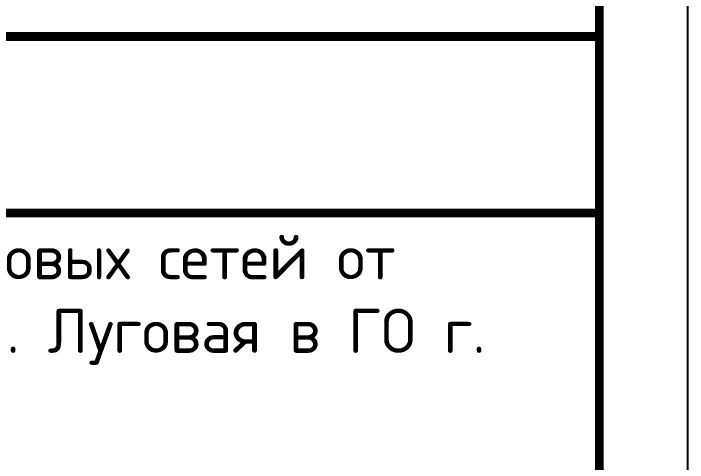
# Model space of a CAD drawing. Header units: millimetres. Extents: x 1601 to 14530, y 1157 to 3820.
# Drawn here: x 12564.45 to 12602.65, y 2866.86 to 2892.29 of the extents above; entities that cross this region are included whole.
import ezdxf

# ---------------------------------------------------------------- set-up
doc = ezdxf.new("R2010")
doc.units = ezdxf.units.MM
doc.styles.add('-ISOCPEUR-', font='isocpeur.TTF')

msp = doc.modelspace()

# ---------------------------------------------------------------- linework, layer by layer
msp.add_lwpolyline([(11413.6464, 3250.9949), (12602.6464, 3250.9949), (12602.6464, 2830.9949), (11413.6464, 2830.9949)], close=True)
at = {"const_width": 0.5}
msp.add_lwpolyline([(11433.6464, 3245.9949), (12597.6464, 3245.9949), (12597.6464, 2835.9949), (11433.6464, 2835.9949)], close=True, dxfattribs=at)
for points in [[(12412.6464, 2835.9949), (12412.6464, 2890.9949), (12597.6464, 2890.9949)], [(12477.6464, 2880.9949), (12597.6464, 2880.9949)]]:
    msp.add_lwpolyline(points, dxfattribs=at)

# ---------------------------------------------------------------- texts
at = {"insert": (12483.3969, 2879.7369), "char_height": 2.5, "width": 110.528844, "attachment_point": 1, "style": '-ISOCPEUR-'}
msp.add_mtext('\\pi9.87215;{\\C7;«Капитальный ремонт (реконструкция) тепловых сетей от \\P\\pi3.82692;ТК-8013 по ул. Куйбышева,д.7 до ж/д. №6 по ул. Луговая в ГО г. \\P\\pi30.38942;Рыбинск Ярославской области».}', dxfattribs=at)

doc.saveas('drawing.dxf')
